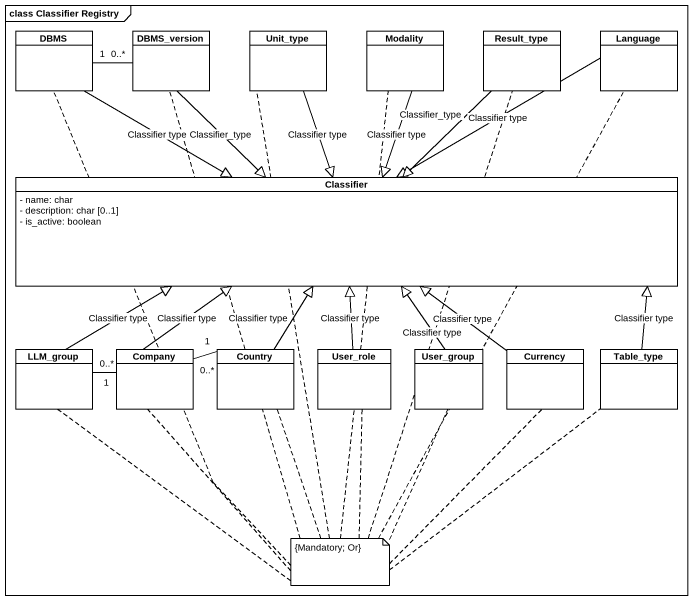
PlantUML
@startuml
mainframe class Classifier Registry
hide circle
hide empty members
skinparam classAttributeIconSize 0
class DBMS #FFFFFF
class DBMS_version #FFFFFF
class Unit_type #FFFFFF
class Modality #FFFFFF
class Result_type #FFFFFF
class Language #FFFFFF
class Classifier #FFFFFF {
  - name: char
  - description: char [0..1]
  - is_active: boolean
}
class LLM_group #FFFFFF
class Company #FFFFFF
class Country #FFFFFF
class User_role #FFFFFF
class User_group #FFFFFF
class Currency #FFFFFF
class Table_type
DBMS -right-|> Classifier : Classifier type
DBMS_version "0..*" -left- "1" DBMS
DBMS_version --|> Classifier : Classifier_type
Unit_type --|> Classifier : Classifier type
Modality --|> Classifier : Classifier type
Result_type --|> Classifier : Classifier_type
Language -left-|> Classifier : Classifier type
LLM_group -right-|> Classifier : Classifier type
LLM_group "0..*" -right- "1" Company
Company -up-|> Classifier : Classifier type
Company "0..*" -right- "1" Country
Country -up-|> Classifier : Classifier type
User_role -up-|> Classifier : Classifier type
User_group -up-|> Classifier : Classifier type
Currency -up-|> Classifier : Classifier type
Table_type -left-|> Classifier : Classifier type
note as N1
  {Mandatory; Or}
end note
N1 .. LLM_group
N1 .. Currency
N1 .. Country
N1 .. Modality
N1 .. Result_type
N1 .. User_group
N1 .. DBMS_version
N1 .. Unit_type
N1 .. Table_type
N1 .. Language
N1 .. User_role
N1 .. DBMS
N1 .. Company
@enduml
